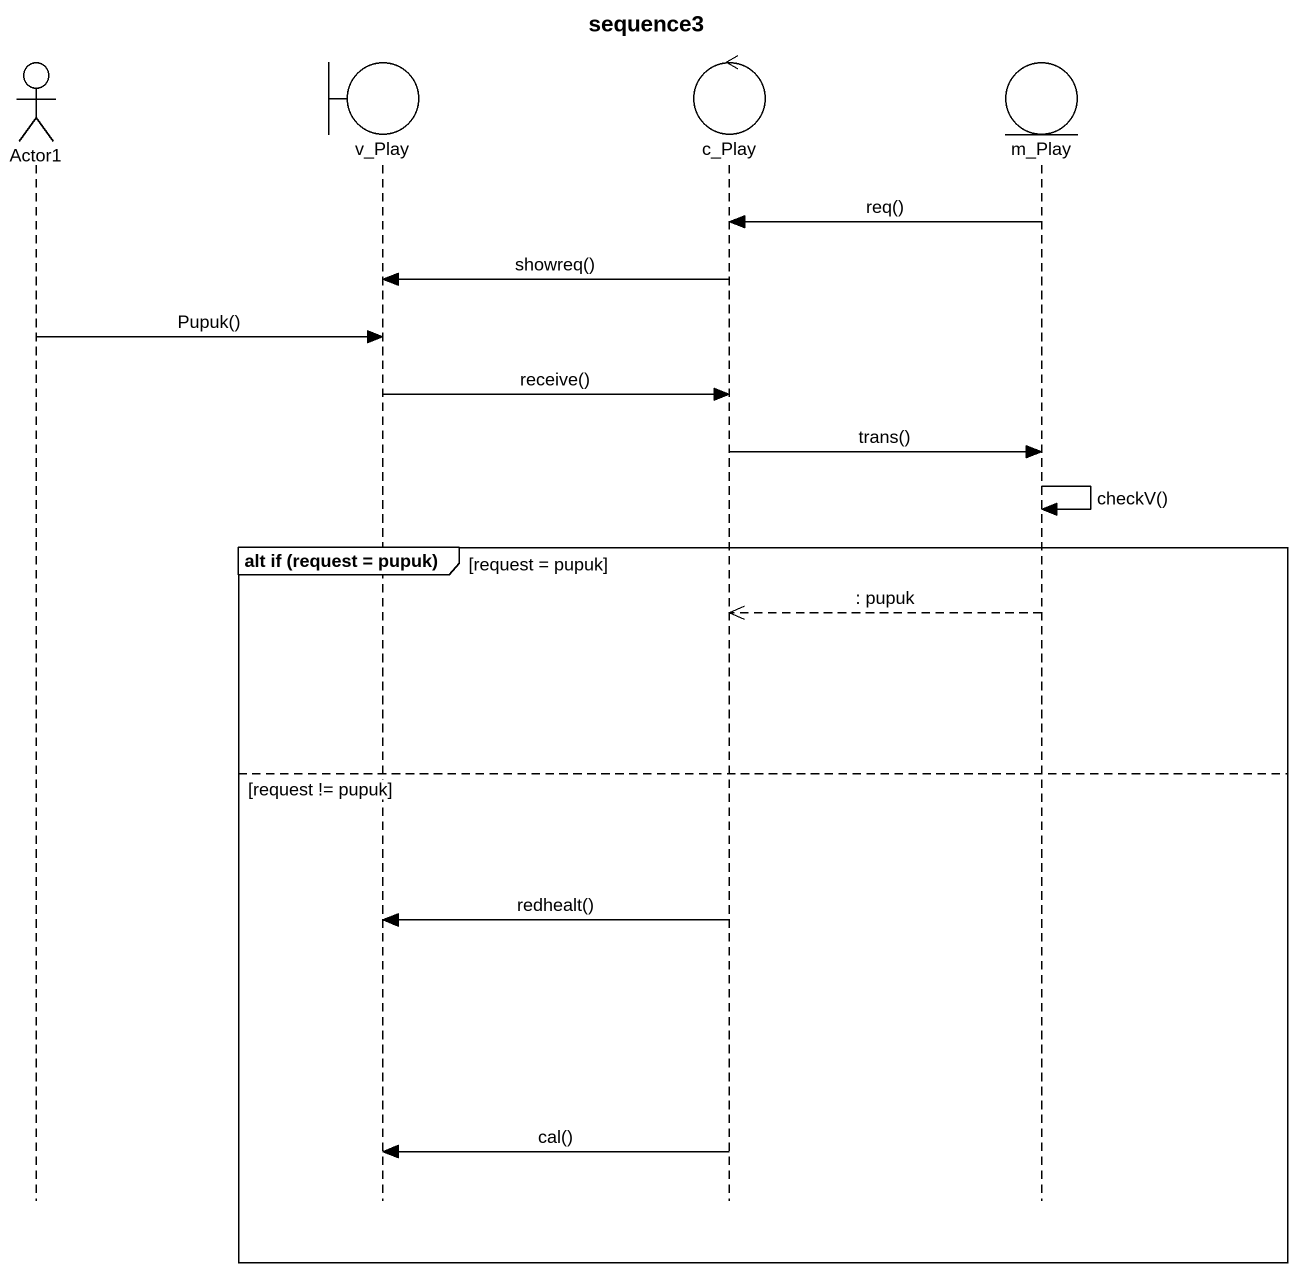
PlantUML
@startuml
title sequence3
hide footbox
actor Actor1
boundary v_Play
control c_Play
entity m_Play

m_Play -> c_Play : req()
c_Play -> v_Play : showreq()
Actor1 -> v_Play : Pupuk()
v_Play -> c_Play : receive()
c_Play -> m_Play : trans()
m_Play -> m_Play : checkV()
group alt if (request = pupuk) [request = pupuk]
  m_Play -->> c_Play : : pupuk
else request != pupuk
  c_Play -> v_Play : redhealt()
  c_Play -> v_Play : cal()
end
@enduml
